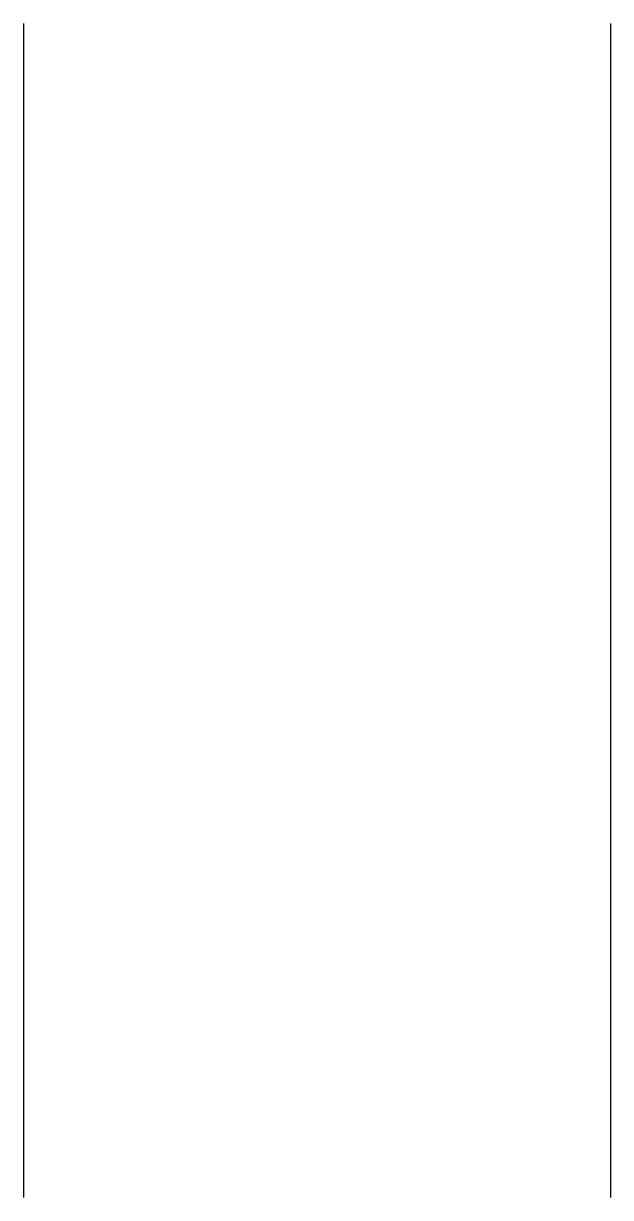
# Model space of a CAD drawing. Header units: metres. Extents: x -0.094 to 0.094, y -0.188 to 0.188.
import ezdxf

# ---------------------------------------------------------------- set-up
doc = ezdxf.new("R2010")
doc.units = ezdxf.units.M
doc.set_wipeout_variables(frame=1)

msp = doc.modelspace()

# ---------------------------------------------------------------- wipeouts: each hides what was drawn before it
at = {"color": 0}
msp.add_wipeout([(-0.09375, -0.1875), (-0.09375, 0.1875), (0.09375, 0.1875), (0.09375, -0.1875)], dxfattribs=at)

# ---------------------------------------------------------------- next in the draw order: linework, layer by layer
for p, q in [((-0.09375, 0.1875), (-0.09375, -0.1875)), ((0.09375, 0.1875), (0.09375, -0.1875))]:
    msp.add_line(p, q, dxfattribs=at)

doc.saveas('drawing.dxf')
